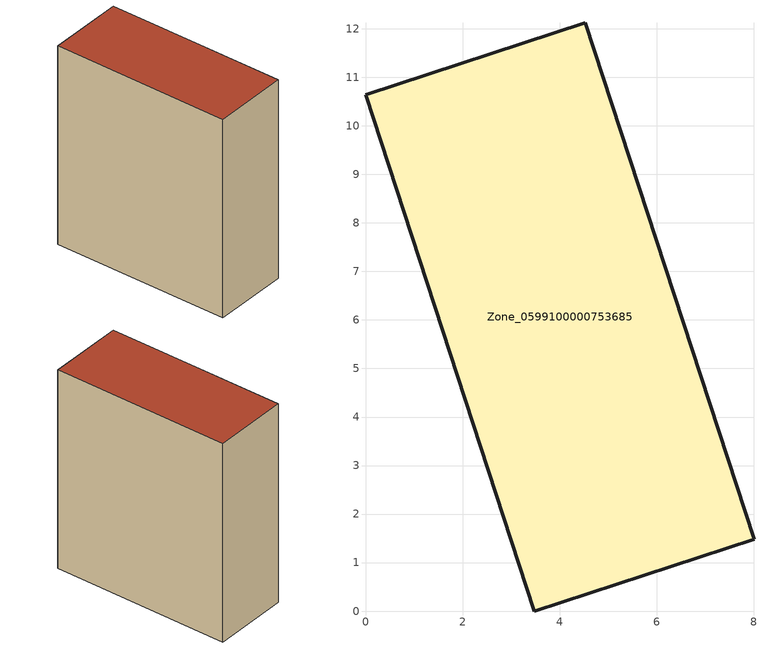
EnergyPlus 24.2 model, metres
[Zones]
Zone_0599100000753685
 floor ground (C_G): 0,10.64 4.53,12.12 8.01,1.48 3.48,0 z3.82
 wall outside (C_F): 4.53,12.12 0,10.64 3.48,0 8.01,1.48 4.53,12.12 z3.82:16.64
 roof outside (C_R): 3.48,0 8.01,1.48 4.53,12.12 0,10.64 z16.64
[BUILDING]
Pand.0599100000753685: North Axis=0; Terrain=City; Loads Convergence Tolerance Value=0.04; Temperature Convergence Tolerance Value=0.4; Solar Distribution=FullExterior; Maximum Number of Warmup Days=25; Minimum Number of Warmup Days=1
[Site:Location]
Rotterdam.The.Hague.AP_ZH_NLD Design_Conditions: Latitude=51.96; Longitude=4.45; Time Zone=1; Elevation=-4.5
[SITE:GROUNDTEMPERATURE:BUILDINGSURFACE]
18, 18, 18, 18, 18, 18, 18, 18, 18, 18, 18, 18
[MATERIAL] Thermal Absorptance=0.9; Solar Absorptance=0.7; Visible Absorptance=0.7
Name | Roughness | Thickness | Conductivity | Density | Specific Heat
G.TI.2006-2014 | MediumSmooth | 0.15 | 0.06 | 540 | 1210
F.TI.2006-2014 | Rough | 0.3 | 0.12 | 1920 | 840
R.TI.2006-2014 | MediumRough | 0.2 | 0.08 | 1500 | 1000
[CONSTRUCTION]
C_G: G.TI.2006-2014
C_F: F.TI.2006-2014
C_R: R.TI.2006-2014
[ZONE]
Zone_0599100000753685: Type=1; Multiplier=1; Ceiling Height=Autocalculate; Volume=Autocalculate; Floor Area=autocalculate; Part of Total Floor Area=Yes
[ZONEINFILTRATION:DESIGNFLOWRATE]
Infil_Zone_0599100000753685: Zone or ZoneList or Space or SpaceList=Zone_0599100000753685; Schedule=AlwaysOn; Design Flow Rate Calculation Method=Flow/Area; Flow Rate per Floor Area=0.0015; Constant Term Coefficient=1; Temperature Term Coefficient=0; Velocity Term Coefficient=0; Velocity Squared Term Coefficient=0
[HVACTEMPLATE:ZONE:IDEALLOADSAIRSYSTEM]
Zone_0599100000753685: Maximum Heating Supply Air Temperature=50; Minimum Cooling Supply Air Temperature=13; Maximum Heating Supply Air Humidity Ratio=0.0156; Minimum Cooling Supply Air Humidity Ratio=0.0077; Heating Limit=NoLimit; Cooling Limit=NoLimit; Dehumidification Control Type=ConstantSensibleHeatRatio; Cooling Sensible Heat Ratio=0.7; Dehumidification Setpoint=60; Humidification Control Type=None; Humidification Setpoint=30; Outdoor Air Method=None; Outdoor Air Flow Rate per Person=0.00944; Outdoor Air Flow Rate per Zone Floor Area=0; Outdoor Air Flow Rate per Zone=0; Demand Controlled Ventilation Type=None; Outdoor Air Economizer Type=NoEconomizer; Heat Recovery Type=None; Sensible Heat Recovery Effectiveness=0.7; Latent Heat Recovery Effectiveness=0.65
[ZONECONTROL:THERMOSTAT]
ThermostatControl_Zone_0599100000753685: Zone or ZoneList=Zone_0599100000753685; Control Type Schedule=DualSetpointControlType; Control 1=Thermostat_Zone_0599100000753685; Temperature Difference Between Cutout And Setpoint=0
[THERMOSTATSETPOINT:DUALSETPOINT]
Thermostat_Zone_0599100000753685: Heating Setpoint Temperature Schedule=HeatingSetpoint_Zone_0599100000753685; Cooling Setpoint Temperature Schedule=CoolingSetpoint_Zone_0599100000753685
[SCHEDULE:COMPACT]
HeatingSetpoint_Zone_0599100000753685: Through: 12/31, For: AllDays, Until: 24:00, 21
CoolingSetpoint_Zone_0599100000753685: Through: 12/31, For: AllDays, Until: 24:00, 24
DualSetpointControlType: Through: 12/31, For: AllDays, Until: 24:00, 4
AlwaysOn: Through: 12/31, For: AllDays, Until: 24:00, 1
